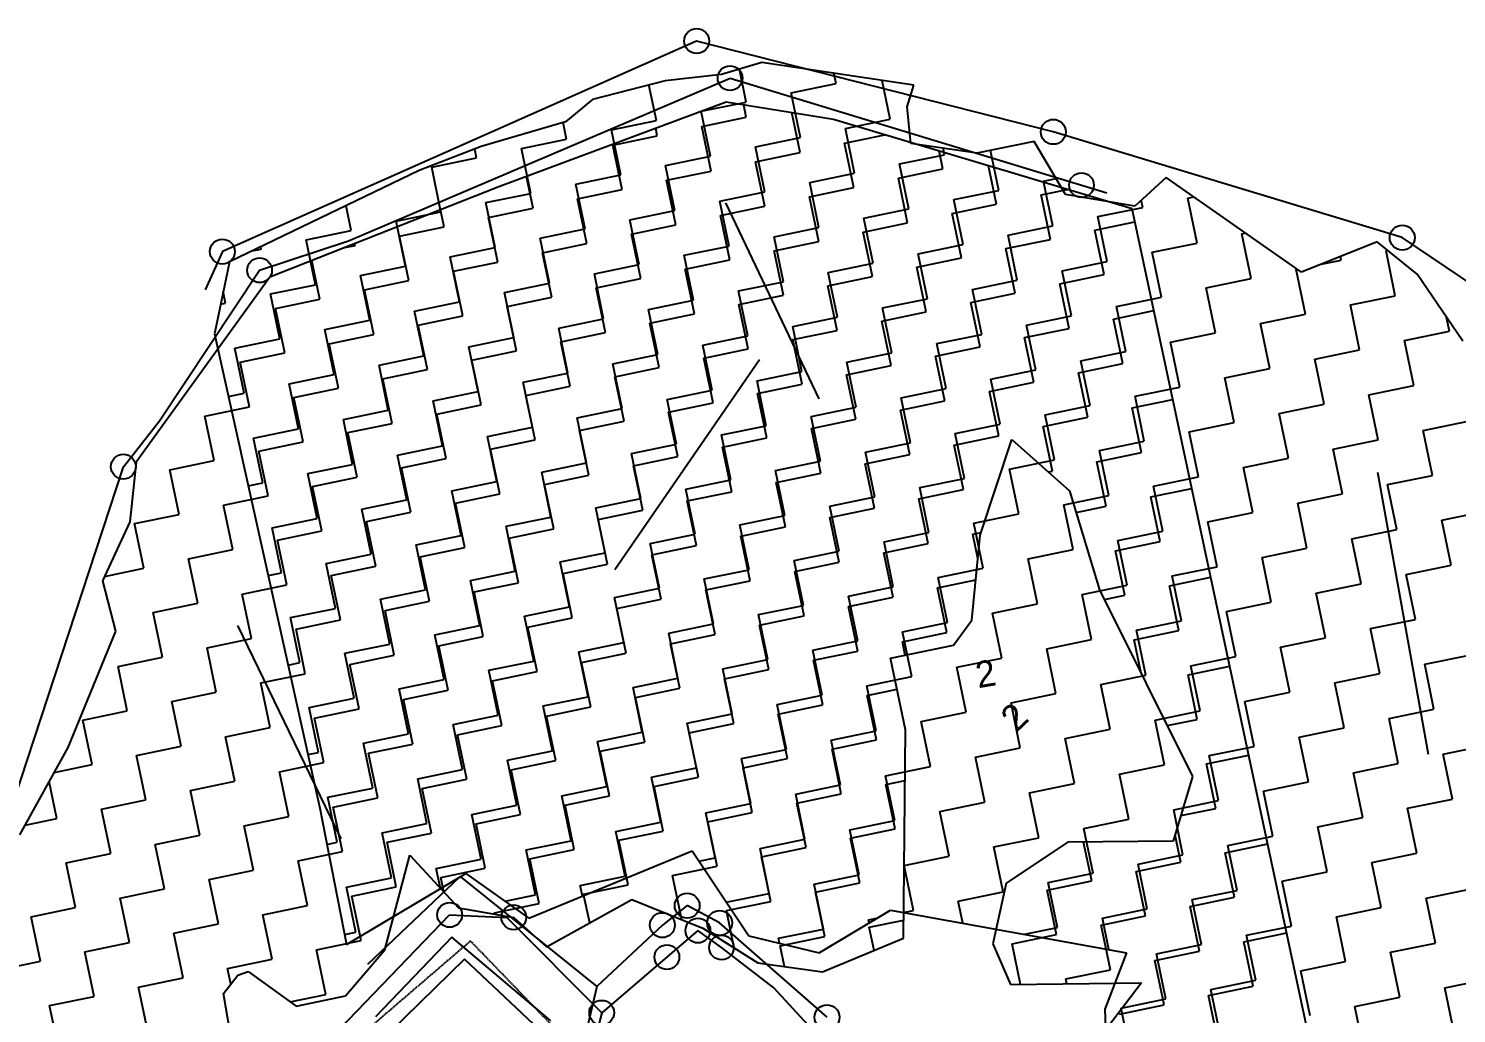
# Model space of a CAD drawing. Header units: metres. Extents: x 353942 to 357335, y 1746780 to 1749904.
# Drawn here: x 355984.1 to 356381.2, y 1747946.2 to 1748220.2 of the extents above; entities that cross this region are included whole.
import ezdxf

# ---------------------------------------------------------------- set-up
doc = ezdxf.new("R2010")
doc.units = ezdxf.units.M
doc.header["$MEASUREMENT"] = 0
doc.linetypes.add('DASHED', pattern=[0.75, 0.5, -0.25])
for name, color, linetype in [('OTHERS', 1, 'Continuous'), ('POLY_HATCH', 12, 'Continuous'), ('POLY_PARCEL', 6, 'Continuous'), ('POLY_ROAD', 30, 'Continuous'), ('SYM_ARROW', 1, 'Continuous'), ('TEXT_PARCEL', 7, 'Continuous')]:
    doc.layers.add(name, color=color, linetype=linetype)
doc.styles.add('TEXT_MAP', font='')
doc.styles.get('TEXT_MAP').set_extended_font_data('Kruti Dev 050')

msp = doc.modelspace()

# ---------------------------------------------------------------- linework, layer by layer
for centre, radius in [((356169.86, 1748216.68), 3.47), ((356179.15, 1748206.35), 3.44), ((356269.02, 1748191.41), 3.47), ((356276.88, 1748176.59), 3.44), ((356366.07, 1748161.98), 3.47), ((356037.97, 1748158.09), 3.47), ((356048.31, 1748152.91), 3.44), ((356010.42, 1748098.26), 3.44), ((356167.22, 1747976.14), 3.47), ((356101.16, 1747973.57), 3.44), ((356119, 1747972.89), 3.44), ((356160.34, 1747970.72), 3.47), ((356170.2, 1747969.21), 3.44), ((356176.23, 1747971.34), 3.47), ((356176.78, 1747964.5), 3.44), ((356161.58, 1747961.82), 3.44), ((356143.46, 1747946.36), 3.44), ((356206.12, 1747945.09), 3.47)]:
    msp.add_circle(centre, radius)
at = {"layer": 'OTHERS', "linetype": 'DASHED', "ltscale": 0.5}
for p, q in [((356106.97, 1747966.3), (356066.02, 1747931.12)), ((356134.25, 1747938.07), (356106.97, 1747966.3))]:
    msp.add_line(p, q, dxfattribs=at)
at = {"layer": 'POLY_HATCH'}
for p, q in [((356187.99, 1748210.69), (356176.77, 1748207.34)), ((356230.21, 1748204.41), (356187.99, 1748210.69)), ((356161.06, 1748205.64), (356140.9, 1748200.44)), ((356176.77, 1748207.34), (356161.06, 1748205.64)), ((356228.36, 1748198.34), (356230.21, 1748204.41)), ((356178.04, 1748199.71), (356114.8, 1748176.13)), ((356140.9, 1748200.44), (356133.38, 1748194.23)), ((356207.96, 1748194.86), (356178.04, 1748199.71)), ((356229.42, 1748188.21), (356228.36, 1748198.34)), ((356133.38, 1748194.23), (356109.94, 1748187.31)), ((356290.96, 1748170.03), (356207.96, 1748194.86)), ((356109.94, 1748187.31), (356092.67, 1748180.64)), ((356247.79, 1748185.46), (356229.42, 1748188.21)), ((356263.69, 1748188.74), (356247.79, 1748185.46)), ((356272.44, 1748173.99), (356263.69, 1748188.74)), ((356092.67, 1748180.64), (356039.91, 1748155.24)), ((356300.46, 1748178.75), (356291.76, 1748170.75)), ((356338.03, 1748152.37), (356300.46, 1748178.75)), ((356114.8, 1748176.13), (356051.14, 1748150.97)), ((356291.76, 1748170.75), (356272.44, 1748173.99)), ((356355.02, 1747869.79), (356290.96, 1748170.03)), ((356359.07, 1748160.86), (356338.03, 1748152.37)), ((356370.27, 1748151.79), (356359.07, 1748160.86)), ((356039.91, 1748155.24), (356035.75, 1748135.24)), ((356051.14, 1748150.97), (356013.98, 1748099.56)), ((356382.92, 1748133.2), (356370.27, 1748151.79)), ((356035.75, 1748135.24), (356065.05, 1748003.3)), ((356248.74, 1748079.22), (356257.52, 1748105.81)), ((356257.52, 1748105.81), (356273.54, 1748091.57)), ((356013.98, 1748099.56), (356012.27, 1748082.92)), ((356273.54, 1748091.57), (356281.91, 1748064.01)), ((356012.27, 1748082.92), (356004.59, 1748066.51)), ((356246.37, 1748055.56), (356248.74, 1748079.22)), ((356004.59, 1748066.51), (356008.27, 1748052.47)), ((356281.91, 1748064.01), (356307.76, 1748012.1)), ((356241.29, 1748048.64), (356246.37, 1748055.56)), ((356008.27, 1748052.47), (355995.03, 1748020.1)), ((356223.8, 1748044.98), (356241.29, 1748048.64)), ((356227.97, 1748025.01), (356223.8, 1748044.98)), ((356227.41, 1747967.13), (356227.97, 1748025.01)), ((355995.03, 1748020.1), (355981.58, 1747995.82)), ((356307.76, 1748012.1), (356302.41, 1747994.05)), ((356065.05, 1748003.3), (356072.44, 1747965.29)), ((356123.23, 1747972.68), (356168.58, 1747991.37)), ((356168.58, 1747991.37), (356184.35, 1747967.73)), ((356273.12, 1747993.78), (356255.94, 1747982.38)), ((356302.41, 1747994.05), (356273.12, 1747993.78)), ((356083.17, 1747963.85), (356090.11, 1747990.16)), ((356090.11, 1747990.16), (356103.67, 1747975.52)), ((356072.44, 1747965.29), (356105.65, 1747985.09)), ((356105.65, 1747985.09), (356123.23, 1747972.68)), ((356255.94, 1747982.38), (356252.19, 1747965.53)), ((356103.67, 1747975.52), (356119, 1747972.89)), ((356128.1, 1747964.7), (356151.8, 1747977.81)), ((356151.8, 1747977.81), (356171.62, 1747969.84)), ((356119, 1747972.89), (356128.1, 1747964.7)), ((356203.97, 1747962.99), (356223.8, 1747974.85)), ((356223.8, 1747974.85), (356289.43, 1747963.06)), ((356171.62, 1747969.84), (356186.86, 1747960.2)), ((356184.35, 1747967.73), (356203.97, 1747962.99)), ((356072.23, 1747951.08), (356083.17, 1747963.85)), ((356204.87, 1747957.76), (356227.41, 1747967.13)), ((356252.19, 1747965.53), (356257.16, 1747954.19)), ((356186.86, 1747960.2), (356204.87, 1747957.76)), ((356289.43, 1747963.06), (356283.36, 1747947.32)), ((356038.26, 1747951.74), (356042.25, 1747956.85)), ((356042.25, 1747956.85), (356045.15, 1747957.84)), ((356045.15, 1747957.84), (356058.45, 1747948.19)), ((356041.64, 1747931.86), (356038.26, 1747951.74)), ((356257.16, 1747954.19), (356293.59, 1747954.64)), ((356293.59, 1747954.64), (356282.32, 1747939.91)), ((356058.45, 1747948.19), (356072.23, 1747951.08)), ((356283.36, 1747947.32), (356285.35, 1747898.78))]:
    msp.add_line(p, q, dxfattribs=at)
at = {"layer": 'POLY_HATCH', "linetype": 'Continuous'}
for p, q in [((356183.64, 1748199.71), (356181.76, 1748208.83)), ((356208.63, 1748204.88), (356208.04, 1748207.71)), ((356223.71, 1748194.97), (356221.49, 1748205.71)), ((356158.65, 1748194.55), (356156.6, 1748204.49)), ((356196.14, 1748202.3), (356208.63, 1748204.88)), ((356198.72, 1748189.8), (356196.14, 1748202.3)), ((356171.15, 1748197.13), (356183.64, 1748199.71)), ((356183.66, 1748195.48), (356182.94, 1748198.92)), ((356133.66, 1748189.38), (356132.7, 1748194.03)), ((356146.16, 1748191.96), (356158.65, 1748194.55)), ((356173.73, 1748184.63), (356171.15, 1748197.13)), ((356171.28, 1748192.89), (356183.66, 1748195.48)), ((356198.62, 1748185.69), (356196.31, 1748196.75)), ((356211.21, 1748192.38), (356223.71, 1748194.97)), ((356148.74, 1748179.47), (356146.16, 1748191.96)), ((356146.53, 1748187.72), (356158.91, 1748190.3)), ((356158.91, 1748190.3), (356158.47, 1748192.41)), ((356173.87, 1748180.52), (356171.28, 1748192.89)), ((356186.22, 1748187.22), (356198.72, 1748189.8)), ((356210.99, 1748188.28), (356222.16, 1748190.61)), ((356213.8, 1748179.89), (356211.21, 1748192.38)), ((356108.67, 1748184.21), (356108.17, 1748186.63)), ((356121.17, 1748186.8), (356133.66, 1748189.38)), ((356123.75, 1748174.3), (356121.17, 1748186.8)), ((356149.12, 1748175.34), (356146.53, 1748187.72)), ((356188.81, 1748174.72), (356186.22, 1748187.22)), ((356213.58, 1748175.9), (356210.99, 1748188.28)), ((356238.33, 1748181.08), (356237.29, 1748186.09)), ((356238.79, 1748185.06), (356238.41, 1748186.86)), ((356253.86, 1748175.14), (356251.57, 1748186.24)), ((356096.18, 1748181.63), (356108.67, 1748184.21)), ((356161.23, 1748182.05), (356173.73, 1748184.63)), ((356163.82, 1748169.56), (356161.23, 1748182.05)), ((356186.24, 1748183.1), (356198.62, 1748185.69)), ((356188.83, 1748170.73), (356186.24, 1748183.1)), ((356226.29, 1748182.47), (356238.79, 1748185.06)), ((356228.87, 1748169.98), (356226.29, 1748182.47)), ((356253.29, 1748171.29), (356251.06, 1748181.96)), ((356098.76, 1748169.14), (356096.18, 1748181.63)), ((356124.37, 1748170.17), (356122.52, 1748179)), ((356136.25, 1748176.88), (356148.74, 1748179.47)), ((356161.49, 1748177.93), (356173.87, 1748180.52)), ((356164.08, 1748165.55), (356161.49, 1748177.93)), ((356201.3, 1748177.31), (356213.8, 1748179.89)), ((356225.96, 1748178.49), (356238.33, 1748181.08)), ((356228.54, 1748166.12), (356225.96, 1748178.49)), ((356266.36, 1748177.73), (356269.8, 1748178.44)), ((356111.26, 1748171.72), (356123.75, 1748174.3)), ((356138.83, 1748164.39), (356136.25, 1748176.88)), ((356136.74, 1748172.75), (356149.12, 1748175.34)), ((356176.31, 1748172.14), (356188.81, 1748174.72)), ((356201.21, 1748173.32), (356213.58, 1748175.9)), ((356203.88, 1748164.81), (356201.3, 1748177.31)), ((356241.37, 1748172.56), (356253.86, 1748175.14)), ((356265.67, 1748173.88), (356272.98, 1748175.41)), ((356268.26, 1748161.5), (356265.67, 1748173.88)), ((356268.94, 1748165.23), (356266.36, 1748177.73)), ((356073.77, 1748163.97), (356072.35, 1748170.85)), ((356113.84, 1748159.22), (356111.26, 1748171.72)), ((356111.99, 1748167.58), (356124.37, 1748170.17)), ((356139.33, 1748160.38), (356136.74, 1748172.75)), ((356178.9, 1748159.65), (356176.31, 1748172.14)), ((356176.46, 1748168.14), (356188.83, 1748170.73)), ((356203.79, 1748160.94), (356201.21, 1748173.32)), ((356216.38, 1748167.39), (356228.87, 1748169.98)), ((356240.92, 1748168.7), (356253.29, 1748171.29)), ((356243.95, 1748160.07), (356241.37, 1748172.56)), ((356281.44, 1748167.82), (356293.93, 1748170.4)), ((356293.93, 1748170.4), (356293.52, 1748172.37)), ((356306.42, 1748172.98), (356308.17, 1748173.34)), ((356309.01, 1748160.49), (356306.42, 1748172.98)), ((356086.27, 1748166.55), (356098.76, 1748169.14)), ((356088.85, 1748154.06), (356086.27, 1748166.55)), ((356099.62, 1748164.99), (356098.63, 1748169.74)), ((356114.58, 1748155.2), (356111.99, 1748167.58)), ((356151.32, 1748166.97), (356163.82, 1748169.56)), ((356153.91, 1748154.48), (356151.32, 1748166.97)), ((356179.04, 1748155.77), (356176.46, 1748168.14)), ((356216.17, 1748163.53), (356228.54, 1748166.12)), ((356218.96, 1748154.9), (356216.38, 1748167.39)), ((356243.51, 1748156.33), (356240.92, 1748168.7)), ((356280.63, 1748164.09), (356291.73, 1748166.41)), ((356284.02, 1748155.32), (356281.44, 1748167.82)), ((356061.28, 1748161.39), (356073.77, 1748163.97)), ((356087.24, 1748162.41), (356099.62, 1748164.99)), ((356089.83, 1748150.03), (356087.24, 1748162.41)), ((356126.33, 1748161.81), (356138.83, 1748164.39)), ((356151.71, 1748162.97), (356164.08, 1748165.55)), ((356154.29, 1748150.59), (356151.71, 1748162.97)), ((356191.39, 1748162.23), (356203.88, 1748164.81)), ((356193.97, 1748149.73), (356191.39, 1748162.23)), ((356218.76, 1748151.15), (356216.17, 1748163.53)), ((356256.45, 1748162.65), (356268.94, 1748165.23)), ((356259.03, 1748150.15), (356256.45, 1748162.65)), ((356283.22, 1748151.72), (356280.63, 1748164.09)), ((356321.5, 1748163.07), (356322.5, 1748163.28)), ((356324.09, 1748150.58), (356321.5, 1748163.07)), ((356046.2, 1748158.27), (356048.78, 1748158.8)), ((356048.78, 1748158.8), (356048.65, 1748159.45)), ((356063.86, 1748148.89), (356061.28, 1748161.39)), ((356072.02, 1748159.22), (356074.87, 1748159.82)), ((356074.87, 1748159.82), (356074.77, 1748160.31)), ((356101.34, 1748156.64), (356113.84, 1748159.22)), ((356128.92, 1748149.31), (356126.33, 1748161.81)), ((356126.96, 1748157.79), (356139.33, 1748160.38)), ((356166.4, 1748157.06), (356178.9, 1748159.65)), ((356191.42, 1748158.35), (356203.79, 1748160.94)), ((356194.01, 1748145.98), (356191.42, 1748158.35)), ((356231.46, 1748157.48), (356243.95, 1748160.07)), ((356255.88, 1748158.92), (356268.26, 1748161.5)), ((356258.47, 1748146.54), (356255.88, 1748158.92)), ((356296.51, 1748157.9), (356309.01, 1748160.49)), ((356361.57, 1748158.33), (356362.07, 1748158.43)), ((356364.15, 1748145.83), (356361.57, 1748158.33)), ((356065.08, 1748144.86), (356062.83, 1748155.59)), ((356076.36, 1748151.47), (356088.85, 1748154.06)), ((356103.93, 1748144.15), (356101.34, 1748156.64)), ((356102.21, 1748152.62), (356114.58, 1748155.2)), ((356129.54, 1748145.42), (356126.96, 1748157.79)), ((356141.41, 1748151.9), (356153.91, 1748154.48)), ((356168.98, 1748144.57), (356166.4, 1748157.06)), ((356166.67, 1748153.18), (356179.04, 1748155.77)), ((356206.47, 1748152.32), (356218.96, 1748154.9)), ((356231.13, 1748153.74), (356243.51, 1748156.33)), ((356234.04, 1748144.99), (356231.46, 1748157.48)), ((356271.52, 1748152.74), (356284.02, 1748155.32)), ((356299.1, 1748145.41), (356296.51, 1748157.9)), ((356343.56, 1748154.6), (356349.08, 1748155.74)), ((356349.08, 1748155.74), (356348.87, 1748156.74)), ((356078.94, 1748138.98), (356076.36, 1748151.47)), ((356077.45, 1748147.44), (356089.83, 1748150.03)), ((356104.79, 1748140.24), (356102.21, 1748152.62)), ((356143.99, 1748139.4), (356141.41, 1748151.9)), ((356141.92, 1748148), (356154.29, 1748150.59)), ((356169.26, 1748140.8), (356166.67, 1748153.18)), ((356206.38, 1748148.57), (356218.76, 1748151.15)), ((356209.05, 1748139.82), (356206.47, 1748152.32)), ((356233.72, 1748141.37), (356231.13, 1748153.74)), ((356246.53, 1748147.57), (356259.03, 1748150.15)), ((356270.84, 1748149.13), (356283.22, 1748151.72)), ((356274.11, 1748140.24), (356271.52, 1748152.74)), ((356311.59, 1748147.99), (356324.09, 1748150.58)), ((356336.58, 1748153.16), (356336.84, 1748153.21)), ((356339.16, 1748140.66), (356336.58, 1748153.16)), ((356038.87, 1748143.73), (356038.2, 1748147)), ((356051.37, 1748146.31), (356063.86, 1748148.89)), ((356053.95, 1748133.81), (356051.37, 1748146.31)), ((356080.04, 1748135.07), (356077.45, 1748147.44)), ((356116.42, 1748146.73), (356128.92, 1748149.31)), ((356119.01, 1748134.23), (356116.42, 1748146.73)), ((356144.51, 1748135.63), (356141.92, 1748148)), ((356181.48, 1748147.15), (356193.97, 1748149.73)), ((356184.06, 1748134.66), (356181.48, 1748147.15)), ((356208.97, 1748136.19), (356206.38, 1748148.57)), ((356246.09, 1748143.95), (356258.47, 1748146.54)), ((356249.12, 1748135.08), (356246.53, 1748147.57)), ((356273.43, 1748136.75), (356270.84, 1748149.13)), ((356314.17, 1748135.5), (356311.59, 1748147.99)), ((356037.46, 1748143.43), (356038.87, 1748143.73)), ((356052.7, 1748142.27), (356065.08, 1748144.86)), ((356055.29, 1748129.89), (356052.7, 1748142.27)), ((356091.43, 1748141.56), (356103.93, 1748144.15)), ((356117.17, 1748142.83), (356129.54, 1748145.42)), ((356119.76, 1748130.45), (356117.17, 1748142.83)), ((356156.49, 1748141.98), (356168.98, 1748144.57)), ((356181.63, 1748143.39), (356194.01, 1748145.98)), ((356184.22, 1748131.02), (356181.63, 1748143.39)), ((356221.55, 1748142.41), (356234.04, 1748144.99)), ((356224.13, 1748129.91), (356221.55, 1748142.41)), ((356248.68, 1748131.58), (356246.09, 1748143.95)), ((356286.6, 1748142.83), (356299.1, 1748145.41)), ((356289.19, 1748130.33), (356286.6, 1748142.83)), ((356351.66, 1748143.25), (356364.15, 1748145.83)), ((356354.24, 1748130.75), (356351.66, 1748143.25)), ((356066.44, 1748136.4), (356078.94, 1748138.98)), ((356094.02, 1748129.07), (356091.43, 1748141.56)), ((356092.42, 1748137.65), (356104.79, 1748140.24)), ((356131.5, 1748136.82), (356143.99, 1748139.4)), ((356159.07, 1748129.49), (356156.49, 1748141.98)), ((356156.88, 1748138.22), (356169.26, 1748140.8)), ((356159.47, 1748125.84), (356156.88, 1748138.22)), ((356196.56, 1748137.24), (356209.05, 1748139.82)), ((356221.34, 1748138.78), (356233.72, 1748141.37)), ((356223.93, 1748126.4), (356221.34, 1748138.78)), ((356261.61, 1748137.66), (356274.11, 1748140.24)), ((356285.81, 1748139.34), (356297.01, 1748141.68)), ((356288.4, 1748126.97), (356285.81, 1748139.34)), ((356326.67, 1748138.08), (356339.16, 1748140.66)), ((356379.23, 1748135.92), (356378.43, 1748139.8)), ((356069.03, 1748123.9), (356066.44, 1748136.4)), ((356067.67, 1748132.48), (356080.04, 1748135.07)), ((356095, 1748125.28), (356092.42, 1748137.65)), ((356106.51, 1748131.65), (356119.01, 1748134.23)), ((356134.08, 1748124.32), (356131.5, 1748136.82)), ((356132.13, 1748133.04), (356144.51, 1748135.63)), ((356171.57, 1748132.07), (356184.06, 1748134.66)), ((356199.14, 1748124.74), (356196.56, 1748137.24)), ((356196.59, 1748133.6), (356208.97, 1748136.19)), ((356236.62, 1748132.49), (356249.12, 1748135.08)), ((356261.06, 1748134.17), (356273.43, 1748136.75)), ((356263.64, 1748121.79), (356261.06, 1748134.17)), ((356264.2, 1748125.17), (356261.61, 1748137.66)), ((356301.68, 1748132.91), (356314.17, 1748135.5)), ((356329.25, 1748125.59), (356326.67, 1748138.08)), ((356366.74, 1748133.34), (356379.23, 1748135.92)), ((356041.45, 1748131.23), (356053.95, 1748133.81)), ((356044.04, 1748118.74), (356041.45, 1748131.23)), ((356070.25, 1748120.1), (356067.67, 1748132.48)), ((356109.09, 1748119.16), (356106.51, 1748131.65)), ((356107.38, 1748127.87), (356119.76, 1748130.45)), ((356134.72, 1748120.67), (356132.13, 1748133.04)), ((356174.15, 1748119.58), (356171.57, 1748132.07)), ((356171.84, 1748128.43), (356184.22, 1748131.02)), ((356199.18, 1748121.23), (356196.59, 1748133.6)), ((356236.31, 1748128.99), (356248.68, 1748131.58)), ((356239.21, 1748120), (356236.62, 1748132.49)), ((356276.69, 1748127.75), (356289.19, 1748130.33)), ((356304.26, 1748120.42), (356301.68, 1748132.91)), ((356341.75, 1748128.17), (356354.24, 1748130.75)), ((356369.32, 1748120.84), (356366.74, 1748133.34)), ((356042.92, 1748127.31), (356055.29, 1748129.89)), ((356045.5, 1748114.93), (356042.92, 1748127.31)), ((356081.52, 1748126.49), (356094.02, 1748129.07)), ((356084.1, 1748113.99), (356081.52, 1748126.49)), ((356109.97, 1748115.49), (356107.38, 1748127.87)), ((356146.58, 1748126.91), (356159.07, 1748129.49)), ((356149.16, 1748114.41), (356146.58, 1748126.91)), ((356174.43, 1748116.05), (356171.84, 1748128.43)), ((356211.56, 1748123.82), (356223.93, 1748126.4)), ((356211.63, 1748127.33), (356224.13, 1748129.91)), ((356214.22, 1748114.83), (356211.63, 1748127.33)), ((356238.89, 1748116.62), (356236.31, 1748128.99)), ((356276.02, 1748124.38), (356288.4, 1748126.97)), ((356279.27, 1748115.25), (356276.69, 1748127.75)), ((356344.33, 1748115.68), (356341.75, 1748128.17)), ((356056.53, 1748121.32), (356069.03, 1748123.9)), ((356082.63, 1748122.69), (356095, 1748125.28)), ((356085.22, 1748110.32), (356082.63, 1748122.69)), ((356121.59, 1748121.74), (356134.08, 1748124.32)), ((356147.09, 1748123.25), (356159.47, 1748125.84)), ((356149.68, 1748110.88), (356147.09, 1748123.25)), ((356186.65, 1748122.16), (356199.14, 1748124.74)), ((356214.14, 1748111.44), (356211.56, 1748123.82)), ((356251.7, 1748122.58), (356264.2, 1748125.17)), ((356254.28, 1748110.09), (356251.7, 1748122.58)), ((356278.61, 1748112), (356276.02, 1748124.38)), ((356316.76, 1748123), (356329.25, 1748125.59)), ((356319.34, 1748110.51), (356316.76, 1748123)), ((356039.62, 1748117.82), (356044.04, 1748118.74)), ((356059.12, 1748108.82), (356056.53, 1748121.32)), ((356057.88, 1748117.52), (356070.25, 1748120.1)), ((356096.6, 1748116.57), (356109.09, 1748119.16)), ((356124.17, 1748109.25), (356121.59, 1748121.74)), ((356122.34, 1748118.08), (356134.72, 1748120.67)), ((356161.66, 1748116.99), (356174.15, 1748119.58)), ((356189.23, 1748109.67), (356186.65, 1748122.16)), ((356186.81, 1748118.64), (356199.18, 1748121.23)), ((356189.39, 1748106.27), (356186.81, 1748118.64)), ((356226.71, 1748117.42), (356239.21, 1748120)), ((356251.27, 1748119.2), (356263.64, 1748121.79)), ((356253.86, 1748106.83), (356251.27, 1748119.2)), ((356291.77, 1748117.84), (356304.26, 1748120.42)), ((356356.82, 1748118.26), (356369.32, 1748120.84)), ((356359.41, 1748105.76), (356356.82, 1748118.26)), ((356033.13, 1748112.34), (356045.5, 1748114.93)), ((356060.47, 1748105.14), (356057.88, 1748117.52)), ((356099.18, 1748104.08), (356096.6, 1748116.57)), ((356097.59, 1748112.9), (356109.97, 1748115.49)), ((356124.93, 1748105.7), (356122.34, 1748118.08)), ((356136.67, 1748111.83), (356149.16, 1748114.41)), ((356164.24, 1748104.5), (356161.66, 1748116.99)), ((356162.06, 1748113.47), (356174.43, 1748116.05)), ((356201.72, 1748112.25), (356214.22, 1748114.83)), ((356226.52, 1748114.03), (356238.89, 1748116.62)), ((356229.3, 1748104.92), (356226.71, 1748117.42)), ((356266.78, 1748112.67), (356279.27, 1748115.25)), ((356290.98, 1748114.59), (356302.28, 1748116.95)), ((356293.57, 1748102.21), (356290.98, 1748114.59)), ((356294.35, 1748105.34), (356291.77, 1748117.84)), ((356331.84, 1748113.09), (356344.33, 1748115.68)), ((356035.72, 1748099.97), (356033.13, 1748112.34)), ((356071.61, 1748111.41), (356084.1, 1748113.99)), ((356074.19, 1748098.91), (356071.61, 1748111.41)), ((356072.84, 1748107.73), (356085.22, 1748110.32)), ((356100.18, 1748100.53), (356097.59, 1748112.9)), ((356139.25, 1748099.33), (356136.67, 1748111.83)), ((356137.31, 1748108.29), (356149.68, 1748110.88)), ((356164.64, 1748101.09), (356162.06, 1748113.47)), ((356204.31, 1748099.76), (356201.72, 1748112.25)), ((356201.77, 1748108.85), (356214.14, 1748111.44)), ((356229.11, 1748101.65), (356226.52, 1748114.03)), ((356266.23, 1748109.42), (356278.61, 1748112)), ((356269.36, 1748100.18), (356266.78, 1748112.67)), ((356306.85, 1748107.93), (356319.34, 1748110.51)), ((356334.42, 1748100.6), (356331.84, 1748113.09)), ((356371.9, 1748108.35), (356384.4, 1748110.93)), ((356046.62, 1748106.24), (356059.12, 1748108.82)), ((356075.43, 1748095.35), (356072.84, 1748107.73)), ((356111.68, 1748106.66), (356124.17, 1748109.25)), ((356114.26, 1748094.17), (356111.68, 1748106.66)), ((356139.89, 1748095.92), (356137.31, 1748108.29)), ((356176.73, 1748107.08), (356189.23, 1748109.67)), ((356179.32, 1748094.59), (356176.73, 1748107.08)), ((356204.36, 1748096.48), (356201.77, 1748108.85)), ((356241.48, 1748104.24), (356253.86, 1748106.83)), ((356241.79, 1748107.5), (356254.28, 1748110.09)), ((356244.37, 1748095.01), (356241.79, 1748107.5)), ((356268.82, 1748097.04), (356266.23, 1748109.42)), ((356309.43, 1748095.43), (356306.85, 1748107.93)), ((356374.49, 1748095.85), (356371.9, 1748108.35)), ((356049.2, 1748093.75), (356046.62, 1748106.24)), ((356048.09, 1748102.55), (356060.47, 1748105.14)), ((356050.68, 1748090.18), (356048.09, 1748102.55)), ((356086.69, 1748101.5), (356099.18, 1748104.08)), ((356112.55, 1748103.12), (356124.93, 1748105.7)), ((356115.14, 1748090.74), (356112.55, 1748103.12)), ((356151.74, 1748101.92), (356164.24, 1748104.5)), ((356177.02, 1748103.68), (356189.39, 1748106.27)), ((356179.61, 1748091.3), (356177.02, 1748103.68)), ((356216.8, 1748102.34), (356229.3, 1748104.92)), ((356244.07, 1748091.87), (356241.48, 1748104.24)), ((356281.86, 1748102.76), (356294.35, 1748105.34)), ((356284.44, 1748090.26), (356281.86, 1748102.76)), ((356346.91, 1748103.18), (356359.41, 1748105.76)), ((356349.5, 1748090.69), (356346.91, 1748103.18)), ((356023.34, 1748097.38), (356035.72, 1748099.97)), ((356061.7, 1748096.33), (356074.19, 1748098.91)), ((356089.27, 1748089), (356086.69, 1748101.5)), ((356087.8, 1748097.94), (356100.18, 1748100.53)), ((356126.76, 1748096.75), (356139.25, 1748099.33)), ((356154.33, 1748089.42), (356151.74, 1748101.92)), ((356152.27, 1748098.5), (356164.64, 1748101.09)), ((356154.86, 1748086.13), (356152.27, 1748098.5)), ((356191.81, 1748097.17), (356204.31, 1748099.76)), ((356216.73, 1748099.07), (356229.11, 1748101.65)), ((356219.32, 1748086.69), (356216.73, 1748099.07)), ((356219.38, 1748089.84), (356216.8, 1748102.34)), ((356256.87, 1748097.59), (356269.36, 1748100.18)), ((356281.19, 1748099.63), (356293.57, 1748102.21)), ((356283.78, 1748087.25), (356281.19, 1748099.63)), ((356321.92, 1748098.01), (356334.42, 1748100.6)), ((356025.93, 1748085), (356023.34, 1748097.38)), ((356064.28, 1748083.84), (356061.7, 1748096.33)), ((356063.05, 1748092.77), (356075.43, 1748095.35)), ((356090.39, 1748085.57), (356087.8, 1748097.94)), ((356129.34, 1748084.26), (356126.76, 1748096.75)), ((356127.52, 1748093.33), (356139.89, 1748095.92)), ((356166.82, 1748092.01), (356179.32, 1748094.59)), ((356194.39, 1748084.68), (356191.81, 1748097.17)), ((356191.98, 1748093.89), (356204.36, 1748096.48)), ((356231.88, 1748092.43), (356244.37, 1748095.01)), ((356259.45, 1748085.1), (356256.87, 1748097.59)), ((356267.66, 1748096.8), (356268.82, 1748097.04)), ((356296.93, 1748092.85), (356309.43, 1748095.43)), ((356324.51, 1748085.52), (356321.92, 1748098.01)), ((356361.99, 1748093.27), (356374.49, 1748095.85)), ((356045.15, 1748092.91), (356049.2, 1748093.75)), ((356065.64, 1748080.39), (356063.05, 1748092.77)), ((356101.77, 1748091.58), (356114.26, 1748094.17)), ((356104.35, 1748079.09), (356101.77, 1748091.58)), ((356102.77, 1748088.15), (356115.14, 1748090.74)), ((356130.1, 1748080.95), (356127.52, 1748093.33)), ((356169.41, 1748079.51), (356166.82, 1748092.01)), ((356167.23, 1748088.72), (356179.61, 1748091.3)), ((356194.57, 1748081.52), (356191.98, 1748093.89)), ((356231.69, 1748089.28), (356244.07, 1748091.87)), ((356234.46, 1748079.93), (356231.88, 1748092.43)), ((356296.16, 1748089.84), (356307.56, 1748092.22)), ((356299.52, 1748080.35), (356296.93, 1748092.85)), ((356337, 1748088.1), (356349.5, 1748090.69)), ((356364.57, 1748080.77), (356361.99, 1748093.27)), ((356038.3, 1748087.59), (356050.68, 1748090.18)), ((356040.89, 1748075.22), (356038.3, 1748087.59)), ((356076.78, 1748086.42), (356089.27, 1748089)), ((356105.35, 1748075.78), (356102.77, 1748088.15)), ((356141.83, 1748086.84), (356154.33, 1748089.42)), ((356144.42, 1748074.34), (356141.83, 1748086.84)), ((356169.82, 1748076.34), (356167.23, 1748088.72)), ((356206.89, 1748087.26), (356219.38, 1748089.84)), ((356209.47, 1748074.77), (356206.89, 1748087.26)), ((356206.94, 1748084.1), (356219.32, 1748086.69)), ((356234.28, 1748076.9), (356231.69, 1748089.28)), ((356271.95, 1748087.68), (356284.44, 1748090.26)), ((356274.53, 1748075.19), (356271.95, 1748087.68)), ((356275.39, 1748085.5), (356283.78, 1748087.25)), ((356298.74, 1748077.46), (356296.16, 1748089.84)), ((356339.58, 1748075.61), (356337, 1748088.1)), ((356013.55, 1748082.42), (356025.93, 1748085)), ((356051.79, 1748081.25), (356064.28, 1748083.84)), ((356079.36, 1748073.92), (356076.78, 1748086.42)), ((356078.02, 1748082.98), (356090.39, 1748085.57)), ((356080.6, 1748070.6), (356078.02, 1748082.98)), ((356116.84, 1748081.67), (356129.34, 1748084.26)), ((356142.48, 1748083.54), (356154.86, 1748086.13)), ((356145.07, 1748071.17), (356142.48, 1748083.54)), ((356181.9, 1748082.09), (356194.39, 1748084.68)), ((356209.53, 1748071.73), (356206.94, 1748084.1)), ((356246.96, 1748082.52), (356259.45, 1748085.1)), ((356249.54, 1748070.02), (356246.96, 1748082.52)), ((356312.01, 1748082.94), (356324.51, 1748085.52)), ((356314.6, 1748070.44), (356312.01, 1748082.94)), ((356377.07, 1748083.36), (356389.56, 1748085.94)), ((356379.65, 1748070.86), (356377.07, 1748083.36)), ((356016.14, 1748070.04), (356013.55, 1748082.42)), ((356054.37, 1748068.76), (356051.79, 1748081.25)), ((356053.27, 1748077.8), (356065.64, 1748080.39)), ((356091.85, 1748076.51), (356104.35, 1748079.09)), ((356119.43, 1748069.18), (356116.84, 1748081.67)), ((356117.73, 1748078.37), (356130.1, 1748080.95)), ((356156.91, 1748076.93), (356169.41, 1748079.51)), ((356184.48, 1748069.6), (356181.9, 1748082.09)), ((356182.19, 1748078.93), (356194.57, 1748081.52)), ((356184.78, 1748066.55), (356182.19, 1748078.93)), ((356221.97, 1748077.35), (356234.46, 1748079.93)), ((356246.66, 1748079.49), (356248.98, 1748079.98)), ((356248.08, 1748072.68), (356246.66, 1748079.49)), ((356287.02, 1748077.77), (356299.52, 1748080.35)), ((356352.08, 1748078.19), (356364.57, 1748080.77)), ((356028.52, 1748072.63), (356040.89, 1748075.22)), ((356055.85, 1748065.43), (356053.27, 1748077.8)), ((356094.44, 1748064.01), (356091.85, 1748076.51)), ((356092.98, 1748073.19), (356105.35, 1748075.78)), ((356120.32, 1748065.99), (356117.73, 1748078.37)), ((356159.49, 1748064.43), (356156.91, 1748076.93)), ((356157.44, 1748073.75), (356169.82, 1748076.34)), ((356196.98, 1748072.18), (356209.47, 1748074.77)), ((356221.91, 1748074.32), (356234.28, 1748076.9)), ((356224.55, 1748064.85), (356221.97, 1748077.35)), ((356262.03, 1748072.6), (356274.53, 1748075.19)), ((356286.37, 1748074.88), (356298.74, 1748077.46)), ((356288.96, 1748062.5), (356286.37, 1748074.88)), ((356289.61, 1748065.28), (356287.02, 1748077.77)), ((356327.09, 1748073.02), (356339.58, 1748075.61)), ((356354.66, 1748065.7), (356352.08, 1748078.19)), ((356031.1, 1748060.25), (356028.52, 1748072.63)), ((356066.87, 1748071.34), (356079.36, 1748073.92)), ((356069.45, 1748058.85), (356066.87, 1748071.34)), ((356068.23, 1748068.02), (356080.6, 1748070.6)), ((356095.57, 1748060.82), (356092.98, 1748073.19)), ((356131.92, 1748071.76), (356144.42, 1748074.34)), ((356134.5, 1748059.27), (356131.92, 1748071.76)), ((356132.69, 1748068.58), (356145.07, 1748071.17)), ((356160.03, 1748061.38), (356157.44, 1748073.75)), ((356199.56, 1748059.69), (356196.98, 1748072.18)), ((356197.16, 1748069.14), (356209.53, 1748071.73)), ((356224.49, 1748061.94), (356221.91, 1748074.32)), ((356264.62, 1748060.11), (356262.03, 1748072.6)), ((356329.67, 1748060.53), (356327.09, 1748073.02)), ((356367.16, 1748068.28), (356379.65, 1748070.86)), ((356005.17, 1748067.75), (356016.14, 1748070.04)), ((356050.69, 1748068), (356054.37, 1748068.76)), ((356070.82, 1748055.64), (356068.23, 1748068.02)), ((356106.93, 1748066.6), (356119.43, 1748069.18)), ((356135.28, 1748056.2), (356132.69, 1748068.58)), ((356171.99, 1748067.02), (356184.48, 1748069.6)), ((356174.57, 1748054.52), (356171.99, 1748067.02)), ((356199.74, 1748056.77), (356197.16, 1748069.14)), ((356236.87, 1748064.53), (356247.49, 1748066.75)), ((356237.04, 1748067.44), (356249.54, 1748070.02)), ((356239.63, 1748054.94), (356237.04, 1748067.44)), ((356301.33, 1748065.09), (356312.84, 1748067.49)), ((356302.1, 1748067.86), (356314.6, 1748070.44)), ((356304.68, 1748055.36), (356302.1, 1748067.86)), ((356369.74, 1748055.79), (356367.16, 1748068.28)), ((356043.48, 1748062.84), (356055.85, 1748065.43)), ((356046.07, 1748050.47), (356043.48, 1748062.84)), ((356081.94, 1748061.43), (356094.44, 1748064.01)), ((356109.52, 1748054.1), (356106.93, 1748066.6)), ((356107.94, 1748063.4), (356120.32, 1748065.99)), ((356110.53, 1748051.03), (356107.94, 1748063.4)), ((356147, 1748061.85), (356159.49, 1748064.43)), ((356172.41, 1748063.97), (356184.78, 1748066.55)), ((356174.99, 1748051.59), (356172.41, 1748063.97)), ((356212.06, 1748062.27), (356224.55, 1748064.85)), ((356239.46, 1748052.15), (356236.87, 1748064.53)), ((356277.11, 1748062.69), (356289.61, 1748065.28)), ((356279.69, 1748050.2), (356277.11, 1748062.69)), ((356303.92, 1748052.71), (356301.33, 1748065.09)), ((356342.17, 1748063.11), (356354.66, 1748065.7)), ((356344.75, 1748050.62), (356342.17, 1748063.11)), ((356018.73, 1748057.67), (356031.1, 1748060.25)), ((356056.95, 1748056.26), (356069.45, 1748058.85)), ((356084.53, 1748048.93), (356081.94, 1748061.43)), ((356083.19, 1748058.23), (356095.57, 1748060.82)), ((356122.01, 1748056.68), (356134.5, 1748059.27)), ((356149.58, 1748049.36), (356147, 1748061.85)), ((356147.65, 1748058.79), (356160.03, 1748061.38)), ((356150.24, 1748046.42), (356147.65, 1748058.79)), ((356187.07, 1748057.11), (356199.56, 1748059.69)), ((356214.64, 1748049.78), (356212.06, 1748062.27)), ((356212.12, 1748059.35), (356224.49, 1748061.94)), ((356214.71, 1748046.98), (356212.12, 1748059.35)), ((356252.12, 1748057.53), (356264.62, 1748060.11)), ((356283.26, 1748061.31), (356288.96, 1748062.5)), ((356317.18, 1748057.95), (356329.67, 1748060.53)), ((356021.32, 1748045.29), (356018.73, 1748057.67)), ((356059.54, 1748043.77), (356056.95, 1748056.26)), ((356058.44, 1748053.05), (356070.82, 1748055.64)), ((356085.78, 1748045.85), (356083.19, 1748058.23)), ((356124.59, 1748044.19), (356122.01, 1748056.68)), ((356122.9, 1748053.62), (356135.28, 1748056.2)), ((356189.65, 1748044.61), (356187.07, 1748057.11)), ((356187.37, 1748054.18), (356199.74, 1748056.77)), ((356227.13, 1748052.36), (356239.63, 1748054.94)), ((356254.71, 1748045.03), (356252.12, 1748057.53)), ((356292.19, 1748052.78), (356304.68, 1748055.36)), ((356319.76, 1748045.45), (356317.18, 1748057.95)), ((356357.25, 1748053.2), (356369.74, 1748055.79)), ((356061.03, 1748040.68), (356058.44, 1748053.05)), ((356097.02, 1748051.52), (356109.52, 1748054.1)), ((356099.6, 1748039.02), (356097.02, 1748051.52)), ((356098.15, 1748048.44), (356110.53, 1748051.03)), ((356125.49, 1748041.24), (356122.9, 1748053.62)), ((356162.08, 1748051.94), (356174.57, 1748054.52)), ((356164.66, 1748039.44), (356162.08, 1748051.94)), ((356162.62, 1748049), (356174.99, 1748051.59)), ((356189.96, 1748041.8), (356187.37, 1748054.18)), ((356227.08, 1748049.56), (356239.46, 1748052.15)), ((356229.72, 1748039.87), (356227.13, 1748052.36)), ((356291.54, 1748050.13), (356303.92, 1748052.71)), ((356294.77, 1748040.29), (356292.19, 1748052.78)), ((356359.83, 1748040.71), (356357.25, 1748053.2)), ((356033.69, 1748047.88), (356046.07, 1748050.47)), ((356036.28, 1748035.5), (356033.69, 1748047.88)), ((356072.03, 1748046.35), (356084.53, 1748048.93)), ((356100.74, 1748036.07), (356098.15, 1748048.44)), ((356137.09, 1748046.77), (356149.58, 1748049.36)), ((356139.67, 1748034.28), (356137.09, 1748046.77)), ((356165.2, 1748036.63), (356162.62, 1748049)), ((356202.14, 1748047.19), (356214.64, 1748049.78)), ((356204.73, 1748034.7), (356202.14, 1748047.19)), ((356202.33, 1748044.39), (356214.71, 1748046.98)), ((356227.86, 1748045.83), (356227.08, 1748049.56)), ((356267.2, 1748047.61), (356279.69, 1748050.2)), ((356269.78, 1748035.12), (356267.2, 1748047.61)), ((356293.51, 1748040.72), (356291.54, 1748050.13)), ((356332.26, 1748048.04), (356344.75, 1748050.62)), ((356334.84, 1748035.54), (356332.26, 1748048.04)), ((356008.94, 1748042.7), (356021.32, 1748045.29)), ((356056.22, 1748043.08), (356059.54, 1748043.77)), ((356074.61, 1748033.86), (356072.03, 1748046.35)), ((356073.4, 1748043.27), (356085.78, 1748045.85)), ((356075.99, 1748030.89), (356073.4, 1748043.27)), ((356112.1, 1748041.61), (356124.59, 1748044.19)), ((356137.87, 1748043.83), (356150.24, 1748046.42)), ((356140.45, 1748031.45), (356137.87, 1748043.83)), ((356177.15, 1748042.03), (356189.65, 1748044.61)), ((356204.92, 1748032.01), (356202.33, 1748044.39)), ((356242.21, 1748042.45), (356254.71, 1748045.03)), ((356307.27, 1748042.87), (356319.76, 1748045.45)), ((356309.85, 1748030.37), (356307.27, 1748042.87)), ((356372.32, 1748043.29), (356384.82, 1748045.87)), ((356374.91, 1748030.8), (356372.32, 1748043.29)), ((356011.53, 1748030.33), (356008.94, 1748042.7)), ((356048.65, 1748038.09), (356061.03, 1748040.68)), ((356087.11, 1748036.44), (356099.6, 1748039.02)), ((356114.68, 1748029.11), (356112.1, 1748041.61)), ((356113.12, 1748038.65), (356125.49, 1748041.24)), ((356152.17, 1748036.86), (356164.66, 1748039.44)), ((356179.74, 1748029.53), (356177.15, 1748042.03)), ((356177.58, 1748039.22), (356189.96, 1748041.8)), ((356180.17, 1748026.84), (356177.58, 1748039.22)), ((356217.22, 1748037.28), (356229.72, 1748039.87)), ((356244.79, 1748029.95), (356242.21, 1748042.45)), ((356282.28, 1748037.7), (356294.77, 1748040.29)), ((356306.51, 1748040.34), (356318.11, 1748042.77)), ((356309.09, 1748027.96), (356306.51, 1748040.34)), ((356347.33, 1748038.12), (356359.83, 1748040.71)), ((356023.9, 1748032.92), (356036.28, 1748035.5)), ((356051.24, 1748025.72), (356048.65, 1748038.09)), ((356089.69, 1748023.95), (356087.11, 1748036.44)), ((356088.37, 1748033.48), (356100.74, 1748036.07)), ((356115.7, 1748026.28), (356113.12, 1748038.65)), ((356154.75, 1748024.37), (356152.17, 1748036.86)), ((356152.83, 1748034.04), (356165.2, 1748036.63)), ((356219.8, 1748024.79), (356217.22, 1748037.28)), ((356217.29, 1748034.6), (356225.61, 1748036.34)), ((356257.29, 1748032.54), (356269.78, 1748035.12)), ((356284.86, 1748025.21), (356282.28, 1748037.7)), ((356322.34, 1748032.96), (356334.84, 1748035.54)), ((356349.92, 1748025.63), (356347.33, 1748038.12)), ((356026.49, 1748020.54), (356023.9, 1748032.92)), ((356062.12, 1748031.27), (356074.61, 1748033.86)), ((356064.7, 1748018.78), (356062.12, 1748031.27)), ((356063.62, 1748028.3), (356075.99, 1748030.89)), ((356090.95, 1748021.1), (356088.37, 1748033.48)), ((356127.18, 1748031.69), (356139.67, 1748034.28)), ((356129.76, 1748019.2), (356127.18, 1748031.69)), ((356128.08, 1748028.87), (356140.45, 1748031.45)), ((356155.42, 1748021.66), (356152.83, 1748034.04)), ((356192.23, 1748032.12), (356204.73, 1748034.7)), ((356194.82, 1748019.62), (356192.23, 1748032.12)), ((356192.54, 1748029.43), (356204.92, 1748032.01)), ((356219.88, 1748022.23), (356217.29, 1748034.6)), ((356259.87, 1748020.04), (356257.29, 1748032.54)), ((356324.93, 1748020.46), (356322.34, 1748032.96)), ((355999.15, 1748027.74), (356011.53, 1748030.33)), ((356001.74, 1748015.37), (355999.15, 1748027.74)), ((356066.2, 1748015.93), (356063.62, 1748028.3)), ((356102.19, 1748026.53), (356114.68, 1748029.11)), ((356130.67, 1748016.49), (356128.08, 1748028.87)), ((356167.24, 1748026.95), (356179.74, 1748029.53)), ((356169.83, 1748014.45), (356167.24, 1748026.95)), ((356195.13, 1748017.05), (356192.54, 1748029.43)), ((356232.3, 1748027.37), (356244.79, 1748029.95)), ((356234.88, 1748014.88), (356232.3, 1748027.37)), ((356297.36, 1748027.79), (356309.85, 1748030.37)), ((356299.94, 1748015.3), (356297.36, 1748027.79)), ((356300.74, 1748026.22), (356309.09, 1748027.96)), ((356362.41, 1748028.21), (356374.91, 1748030.8)), ((356364.99, 1748015.72), (356362.41, 1748028.21)), ((356038.87, 1748023.13), (356051.24, 1748025.72)), ((356041.45, 1748010.75), (356038.87, 1748023.13)), ((356077.2, 1748021.36), (356089.69, 1748023.95)), ((356104.77, 1748014.03), (356102.19, 1748026.53)), ((356103.33, 1748023.69), (356115.7, 1748026.28)), ((356105.92, 1748011.32), (356103.33, 1748023.69)), ((356142.25, 1748021.78), (356154.75, 1748024.37)), ((356167.79, 1748024.25), (356180.17, 1748026.84)), ((356170.38, 1748011.88), (356167.79, 1748024.25)), ((356207.31, 1748022.2), (356219.8, 1748024.79)), ((356272.37, 1748022.63), (356284.86, 1748025.21)), ((356337.42, 1748023.05), (356349.92, 1748025.63)), ((356340.01, 1748010.55), (356337.42, 1748023.05)), ((356014.11, 1748017.95), (356026.49, 1748020.54)), ((356079.78, 1748008.87), (356077.2, 1748021.36)), ((356078.58, 1748018.52), (356090.95, 1748021.1)), ((356117.26, 1748016.62), (356129.76, 1748019.2)), ((356144.84, 1748009.29), (356142.25, 1748021.78)), ((356143.04, 1748019.08), (356155.42, 1748021.66)), ((356145.63, 1748006.7), (356143.04, 1748019.08)), ((356182.32, 1748017.04), (356194.82, 1748019.62)), ((356209.89, 1748009.71), (356207.31, 1748022.2)), ((356207.51, 1748019.64), (356219.88, 1748022.23)), ((356210.09, 1748007.26), (356207.51, 1748019.64)), ((356247.38, 1748017.46), (356259.87, 1748020.04)), ((356274.95, 1748010.13), (356272.37, 1748022.63)), ((356312.43, 1748017.88), (356324.93, 1748020.46)), ((356377.49, 1748018.3), (356389.98, 1748020.88)), ((355991.18, 1748013.16), (356001.74, 1748015.37)), ((356016.7, 1748005.58), (356014.11, 1748017.95)), ((356053.83, 1748013.34), (356066.2, 1748015.93)), ((356061.75, 1748018.17), (356064.7, 1748018.78)), ((356081.17, 1748006.14), (356078.58, 1748018.52)), ((356119.85, 1748004.12), (356117.26, 1748016.62)), ((356118.29, 1748013.9), (356130.67, 1748016.49)), ((356184.9, 1748004.54), (356182.32, 1748017.04)), ((356182.75, 1748014.46), (356195.13, 1748017.05)), ((356249.96, 1748004.96), (356247.38, 1748017.46)), ((356287.44, 1748012.71), (356299.94, 1748015.3)), ((356311.68, 1748015.59), (356323.39, 1748018.04)), ((356314.27, 1748003.21), (356311.68, 1748015.59)), ((356315.02, 1748005.39), (356312.43, 1748017.88)), ((356352.5, 1748013.13), (356364.99, 1748015.72)), ((356380.07, 1748005.81), (356377.49, 1748018.3)), ((356056.42, 1748000.97), (356053.83, 1748013.34)), ((356092.28, 1748011.45), (356104.77, 1748014.03)), ((356094.86, 1747998.96), (356092.28, 1748011.45)), ((356093.54, 1748008.73), (356105.92, 1748011.32)), ((356120.88, 1748001.53), (356118.29, 1748013.9)), ((356157.33, 1748011.87), (356169.83, 1748014.45)), ((356159.91, 1747999.38), (356157.33, 1748011.87)), ((356158, 1748009.29), (356170.38, 1748011.88)), ((356185.34, 1748002.09), (356182.75, 1748014.46)), ((356222.39, 1748012.29), (356234.88, 1748014.88)), ((356224.97, 1747999.8), (356222.39, 1748012.29)), ((356290.03, 1748000.22), (356287.44, 1748012.71)), ((356355.08, 1748000.64), (356352.5, 1748013.13)), ((355991.95, 1748000.4), (355989.81, 1748010.67)), ((356029.08, 1748008.17), (356041.45, 1748010.75)), ((356031.66, 1747995.79), (356029.08, 1748008.17)), ((356067.29, 1748006.28), (356079.78, 1748008.87)), ((356096.13, 1747996.35), (356093.54, 1748008.73)), ((356132.34, 1748006.71), (356144.84, 1748009.29)), ((356160.59, 1747996.91), (356158, 1748009.29)), ((356197.4, 1748007.13), (356209.89, 1748009.71)), ((356199.98, 1747994.63), (356197.4, 1748007.13)), ((356197.72, 1748004.68), (356210.09, 1748007.26)), ((356222.47, 1748009.85), (356227.84, 1748010.97)), ((356225.06, 1747997.48), (356222.47, 1748009.85)), ((356262.45, 1748007.55), (356274.95, 1748010.13)), ((356265.04, 1747995.05), (356262.45, 1748007.55)), ((356327.51, 1748007.97), (356340.01, 1748010.55)), ((356330.09, 1747995.47), (356327.51, 1748007.97)), ((356004.33, 1748002.99), (356016.7, 1748005.58)), ((356069.87, 1747993.79), (356067.29, 1748006.28)), ((356068.79, 1748003.55), (356081.17, 1748006.14)), ((356071.38, 1747991.18), (356068.79, 1748003.55)), ((356107.35, 1748001.54), (356119.85, 1748004.12)), ((356134.93, 1747994.21), (356132.34, 1748006.71)), ((356133.25, 1748004.11), (356145.63, 1748006.7)), ((356135.84, 1747991.74), (356133.25, 1748004.11)), ((356172.41, 1748001.96), (356184.9, 1748004.54)), ((356200.3, 1747992.3), (356197.72, 1748004.68)), ((356237.47, 1748002.38), (356249.96, 1748004.96)), ((356302.52, 1748002.8), (356315.02, 1748005.39)), ((356304.52, 1748001.18), (356314.27, 1748003.21)), ((356367.58, 1748003.22), (356380.07, 1748005.81)), ((356370.16, 1747990.73), (356367.58, 1748003.22)), ((355983.09, 1747998.55), (355991.95, 1748000.4)), ((356006.91, 1747990.62), (356004.33, 1748002.99)), ((356044.04, 1747998.38), (356056.42, 1748000.97)), ((356109.94, 1747989.04), (356107.35, 1748001.54)), ((356108.5, 1747998.94), (356120.88, 1748001.53)), ((356147.42, 1747996.79), (356159.91, 1747999.38)), ((356174.99, 1747989.47), (356172.41, 1748001.96)), ((356172.97, 1747999.5), (356185.34, 1748002.09)), ((356175.55, 1747987.13), (356172.97, 1747999.5)), ((356212.48, 1747997.22), (356224.97, 1747999.8)), ((356240.05, 1747989.89), (356237.47, 1748002.38)), ((356277.53, 1747997.64), (356290.03, 1748000.22)), ((356305.1, 1747990.31), (356302.52, 1748002.8)), ((356342.59, 1747998.06), (356355.08, 1748000.64)), ((356019.29, 1747993.2), (356031.66, 1747995.79)), ((356046.63, 1747986), (356044.04, 1747998.38)), ((356082.36, 1747996.37), (356094.86, 1747998.96)), ((356084.95, 1747983.88), (356082.36, 1747996.37)), ((356083.75, 1747993.77), (356096.13, 1747996.35)), ((356111.09, 1747986.56), (356108.5, 1747998.94)), ((356150, 1747984.3), (356147.42, 1747996.79)), ((356148.22, 1747994.33), (356160.59, 1747996.91)), ((356215.06, 1747984.72), (356212.48, 1747997.22)), ((356212.68, 1747994.89), (356225.06, 1747997.48)), ((356280.12, 1747985.14), (356277.53, 1747997.64)), ((356304.48, 1747988.25), (356302.91, 1747995.75)), ((356317.6, 1747992.89), (356330.09, 1747995.47)), ((356345.17, 1747985.56), (356342.59, 1747998.06)), ((356021.88, 1747980.83), (356019.29, 1747993.2)), ((356067.02, 1747993.2), (356069.87, 1747993.79)), ((356086.34, 1747981.39), (356083.75, 1747993.77)), ((356122.43, 1747991.63), (356134.93, 1747994.21)), ((356125.01, 1747979.13), (356122.43, 1747991.63)), ((356123.47, 1747989.15), (356135.84, 1747991.74)), ((356150.8, 1747981.95), (356148.22, 1747994.33)), ((356187.49, 1747992.05), (356199.98, 1747994.63)), ((356190.07, 1747979.55), (356187.49, 1747992.05)), ((356187.93, 1747989.71), (356200.3, 1747992.3)), ((356215.27, 1747982.51), (356212.68, 1747994.89)), ((356252.54, 1747992.47), (356265.04, 1747995.05)), ((356255.13, 1747979.98), (356252.54, 1747992.47)), ((356279.73, 1747983.08), (356277.48, 1747993.82)), ((356316.86, 1747990.84), (356328.66, 1747993.31)), ((356320.18, 1747980.4), (356317.6, 1747992.89)), ((355994.54, 1747988.03), (356006.91, 1747990.62)), ((355997.13, 1747975.65), (355994.54, 1747988.03)), ((356059, 1747988.59), (356071.38, 1747991.18)), ((356061.59, 1747976.22), (356059, 1747988.59)), ((356097.44, 1747986.46), (356109.94, 1747989.04)), ((356126.05, 1747976.78), (356123.47, 1747989.15)), ((356170.47, 1747988.53), (356174.99, 1747989.47)), ((356190.52, 1747977.34), (356187.93, 1747989.71)), ((356227.55, 1747987.3), (356240.05, 1747989.89)), ((356230.14, 1747974.81), (356227.55, 1747987.3)), ((356292.11, 1747985.66), (356304.48, 1747988.25)), ((356292.61, 1747987.72), (356305.1, 1747990.31)), ((356295.19, 1747975.23), (356292.61, 1747987.72)), ((356319.44, 1747978.46), (356316.86, 1747990.84)), ((356357.67, 1747988.15), (356370.16, 1747990.73)), ((356360.25, 1747975.65), (356357.67, 1747988.15)), ((356034.25, 1747983.42), (356046.63, 1747986)), ((356036.84, 1747971.04), (356034.25, 1747983.42)), ((356072.45, 1747981.3), (356084.95, 1747983.88)), ((356098.59, 1747980.88), (356097.44, 1747986.46)), ((356098.72, 1747983.98), (356111.09, 1747986.56)), ((356099.56, 1747979.96), (356098.72, 1747983.98)), ((356137.51, 1747981.72), (356150, 1747984.3)), ((356163.18, 1747984.54), (356175.55, 1747987.13)), ((356165.76, 1747972.19), (356163.18, 1747984.54)), ((356202.56, 1747982.14), (356215.06, 1747984.72)), ((356267.62, 1747982.56), (356280.12, 1747985.14)), ((356294.69, 1747973.29), (356292.11, 1747985.66)), ((356332.68, 1747982.98), (356345.17, 1747985.56)), ((356009.5, 1747978.24), (356021.88, 1747980.83)), ((356075.04, 1747968.8), (356072.45, 1747981.3)), ((356073.97, 1747978.8), (356086.34, 1747981.39)), ((356138.11, 1747978.81), (356137.51, 1747981.72)), ((356138.43, 1747979.36), (356150.8, 1747981.95)), ((356140.11, 1747971.34), (356138.43, 1747979.36)), ((356178.11, 1747977.08), (356190.07, 1747979.55)), ((356205.15, 1747969.64), (356202.56, 1747982.14)), ((356202.89, 1747979.93), (356215.27, 1747982.51)), ((356205.48, 1747967.55), (356202.89, 1747979.93)), ((356242.63, 1747977.39), (356255.13, 1747979.98)), ((356267.36, 1747980.49), (356279.73, 1747983.08)), ((356269.94, 1747968.11), (356267.36, 1747980.49)), ((356270.2, 1747970.06), (356267.62, 1747982.56)), ((356307.69, 1747977.81), (356320.18, 1747980.4)), ((356335.26, 1747970.48), (356332.68, 1747982.98)), ((356372.74, 1747978.23), (356385.24, 1747980.82)), ((355984.75, 1747973.07), (355997.13, 1747975.65)), ((356012.09, 1747965.87), (356009.5, 1747978.24)), ((356049.21, 1747973.63), (356061.59, 1747976.22)), ((356076.55, 1747966.43), (356073.97, 1747978.8)), ((356113.68, 1747974.19), (356126.05, 1747976.78)), ((356116.57, 1747977.39), (356125.01, 1747979.13)), ((356178.14, 1747974.75), (356190.52, 1747977.34)), ((356243.9, 1747971.24), (356242.63, 1747977.39)), ((356254.94, 1747977.89), (356254.98, 1747977.9)), ((356254.98, 1747977.9), (356254.96, 1747977.99)), ((356307.07, 1747975.88), (356319.44, 1747978.46)), ((356309.66, 1747963.5), (356307.07, 1747975.88)), ((356310.27, 1747965.32), (356307.69, 1747977.81)), ((356347.76, 1747973.07), (356360.25, 1747975.65)), ((356375.33, 1747965.74), (356372.74, 1747978.23)), ((355987.34, 1747960.69), (355984.75, 1747973.07)), ((356051.8, 1747961.25), (356049.21, 1747973.63)), ((356113.76, 1747973.79), (356113.68, 1747974.19)), ((356180.32, 1747964.34), (356178.14, 1747974.75)), ((356217.64, 1747972.23), (356220.35, 1747972.79)), ((356217.84, 1747971.28), (356217.64, 1747972.23)), ((356217.85, 1747970.14), (356227.46, 1747972.15)), ((356227.29, 1747974.22), (356230.14, 1747974.81)), ((356282.32, 1747970.7), (356294.69, 1747973.29)), ((356282.7, 1747972.65), (356295.19, 1747975.23)), ((356284.5, 1747963.95), (356282.7, 1747972.65)), ((356350.34, 1747960.57), (356347.76, 1747973.07)), ((356024.46, 1747968.45), (356036.84, 1747971.04)), ((356027.05, 1747956.08), (356024.46, 1747968.45)), ((356071.89, 1747968.15), (356075.04, 1747968.8)), ((356192.65, 1747967.06), (356205.15, 1747969.64)), ((356193.1, 1747964.96), (356205.48, 1747967.55)), ((356219.2, 1747963.71), (356217.85, 1747970.14)), ((356257.57, 1747965.53), (356269.94, 1747968.11)), ((356261.02, 1747968.17), (356270.2, 1747970.06)), ((356284.91, 1747958.33), (356282.32, 1747970.7)), ((356322.03, 1747966.09), (356333.94, 1747968.58)), ((356322.77, 1747967.9), (356335.26, 1747970.48)), ((356325.35, 1747955.41), (356322.77, 1747967.9)), ((355999.71, 1747963.28), (356012.09, 1747965.87)), ((356064.18, 1747963.84), (356076.55, 1747966.43)), ((356066.76, 1747951.46), (356064.18, 1747963.84)), ((356192.94, 1747965.65), (356192.65, 1747967.06)), ((356194.31, 1747959.19), (356193.1, 1747964.96)), ((356259.93, 1747954.23), (356257.57, 1747965.53)), ((356297.28, 1747960.91), (356309.66, 1747963.5)), ((356297.78, 1747962.74), (356310.27, 1747965.32)), ((356324.62, 1747953.71), (356322.03, 1747966.09)), ((356362.83, 1747963.16), (356375.33, 1747965.74)), ((355974.96, 1747958.1), (355987.34, 1747960.69)), ((356002.3, 1747950.9), (355999.71, 1747963.28)), ((356039.43, 1747958.67), (356051.8, 1747961.25)), ((356299.87, 1747948.54), (356297.28, 1747960.91)), ((356300.36, 1747950.24), (356297.78, 1747962.74)), ((356337.84, 1747957.99), (356350.34, 1747960.57)), ((356365.42, 1747950.66), (356362.83, 1747963.16)), ((356014.68, 1747953.49), (356027.05, 1747956.08)), ((356040.32, 1747954.38), (356039.43, 1747958.67)), ((356272.53, 1747955.74), (356284.91, 1747958.33)), ((356272.81, 1747954.39), (356272.53, 1747955.74)), ((356340.43, 1747945.5), (356337.84, 1747957.99)), ((356377.91, 1747953.24), (356390.41, 1747955.83)), ((356017.26, 1747941.12), (356014.68, 1747953.49)), ((356312.24, 1747951.12), (356324.62, 1747953.71)), ((356312.85, 1747952.82), (356325.35, 1747955.41)), ((356315.44, 1747940.33), (356312.85, 1747952.82)), ((356380.49, 1747940.75), (356377.91, 1747953.24)), ((355989.93, 1747948.32), (356002.3, 1747950.9)), ((355992.51, 1747935.94), (355989.93, 1747948.32)), ((356056.81, 1747949.38), (356066.76, 1747951.46)), ((356287.49, 1747945.95), (356299.87, 1747948.54)), ((356287.87, 1747947.66), (356300.36, 1747950.24)), ((356290.45, 1747935.16), (356287.87, 1747947.66)), ((356314.83, 1747938.75), (356312.24, 1747951.12)), ((356352.92, 1747948.08), (356365.42, 1747950.66)), ((356354.22, 1747941.78), (356352.92, 1747948.08))]:
    msp.add_line(p, q, dxfattribs=at)
at = {"layer": 'POLY_PARCEL'}
for p, q in [((356169.86, 1748216.68), (356037.97, 1748158.09)), ((356269.02, 1748191.41), (356169.86, 1748216.68)), ((356073.03, 1748161.12), (356179.15, 1748206.35)), ((356179.15, 1748206.35), (356283.95, 1748174.44)), ((356366.07, 1748161.98), (356269.02, 1748191.41)), ((356406.08, 1748135.07), (356366.07, 1748161.98)), ((356037.97, 1748158.09), (356033.21, 1748147.44)), ((356048.31, 1748152.91), (356073.03, 1748161.12)), ((356020.46, 1748111.03), (356048.31, 1748152.91)), ((356010.42, 1748098.26), (356020.46, 1748111.03)), ((355979.93, 1748005.18), (356010.42, 1748098.26)), ((356078.44, 1747959.85), (356104.08, 1747984.25)), ((356104.08, 1747984.25), (356142.08, 1747953.62)), ((356167.22, 1747976.14), (356160.34, 1747970.72)), ((356176.23, 1747971.34), (356167.22, 1747976.14)), ((356206.12, 1747945.09), (356176.23, 1747971.34)), ((356160.34, 1747970.72), (356142.08, 1747953.62)), ((356170.2, 1747969.21), (356143.46, 1747946.36)), ((356176.78, 1747964.5), (356170.2, 1747969.21)), ((356101.8, 1747967.34), (356080.58, 1747945.18)), ((356129.28, 1747944.14), (356101.8, 1747967.34)), ((356191.32, 1747953.32), (356176.78, 1747964.5)), ((356142.08, 1747953.62), (356132.84, 1747914.38)), ((356206.68, 1747936.63), (356191.32, 1747953.32))]:
    msp.add_line(p, q, dxfattribs=at)
at = {"layer": 'POLY_ROAD'}
for p, q in [((356040.99, 1747911.22), (356101.16, 1747973.57)), ((356101.16, 1747973.57), (356117.08, 1747972.83)), ((356117.08, 1747972.83), (356143.46, 1747946.36)), ((356105.27, 1747961.22), (356038.96, 1747896.58)), ((356131.83, 1747936.31), (356105.27, 1747961.22)), ((356143.46, 1747946.36), (356133.91, 1747909.32))]:
    msp.add_line(p, q, dxfattribs=at)
at = {"layer": 'SYM_ARROW'}
for points in [[(356203.93, 1748117.15), (356178, 1748171.63)], [(356147.13, 1748069.7), (356187.29, 1748128.09)], [(356373.42, 1748018.19), (356359.28, 1748096.69)], [(356071.01, 1747994.7), (356042.25, 1748054.05)]]:
    msp.add_lwpolyline(points, dxfattribs=at)
for points in [[(356203.95, 1748117.17), (356204, 1748116.99), (356203.9, 1748117.14)], [(356147.15, 1748069.68), (356147.02, 1748069.55), (356147.1, 1748069.71)], [(356373.45, 1748018.2), (356373.45, 1748018.01), (356373.39, 1748018.19)], [(356071.03, 1747994.72), (356071.09, 1747994.54), (356070.98, 1747994.69)]]:
    msp.add_solid(points, dxfattribs=at)

# ---------------------------------------------------------------- texts
at = {"layer": 'TEXT_PARCEL', "style": 'TEXT_MAP'}
for height, rotation, p in [(7.35, 9.7738, (356248.14, 1748036.6)), (7.28, 43.5388, (356258.76, 1748024.14))]:
    msp.add_text('2', height=height, rotation=rotation, dxfattribs=at).set_placement(p)

doc.saveas('drawing.dxf')
